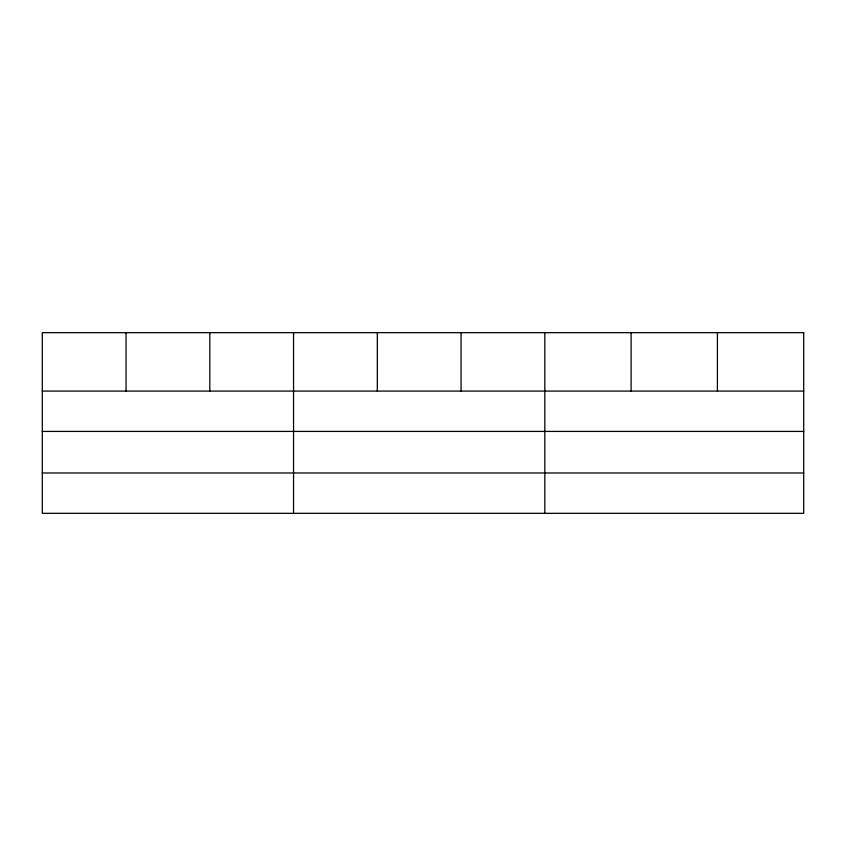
<?xml version="1.0" encoding="UTF-8"?>
<svg xmlns="http://www.w3.org/2000/svg" width="846" height="846" viewBox="0 0 846 846"><rect width="100%" height="100%" fill="white"/><g stroke="black" fill="none" stroke-linecap="round" stroke-linejoin="round"><path stroke-width="1.27" d="M42.3 391.074L803.7 391.074M42.3 431.418L803.7 431.418M42.3 472.988L803.7 472.988M717.408 332.668L717.408 391.074M631.116 332.668L631.116 391.074M544.824 332.668L544.824 513.332M461.07 332.668L461.07 391.074M377.316 332.668L377.316 391.074M293.562 332.668L293.562 513.332M209.808 332.668L209.808 391.074M126.054 332.668L126.054 391.074M803.7 332.668L42.3 332.668L42.3 513.332L803.7 513.332L803.7 332.668"/></g></svg>
